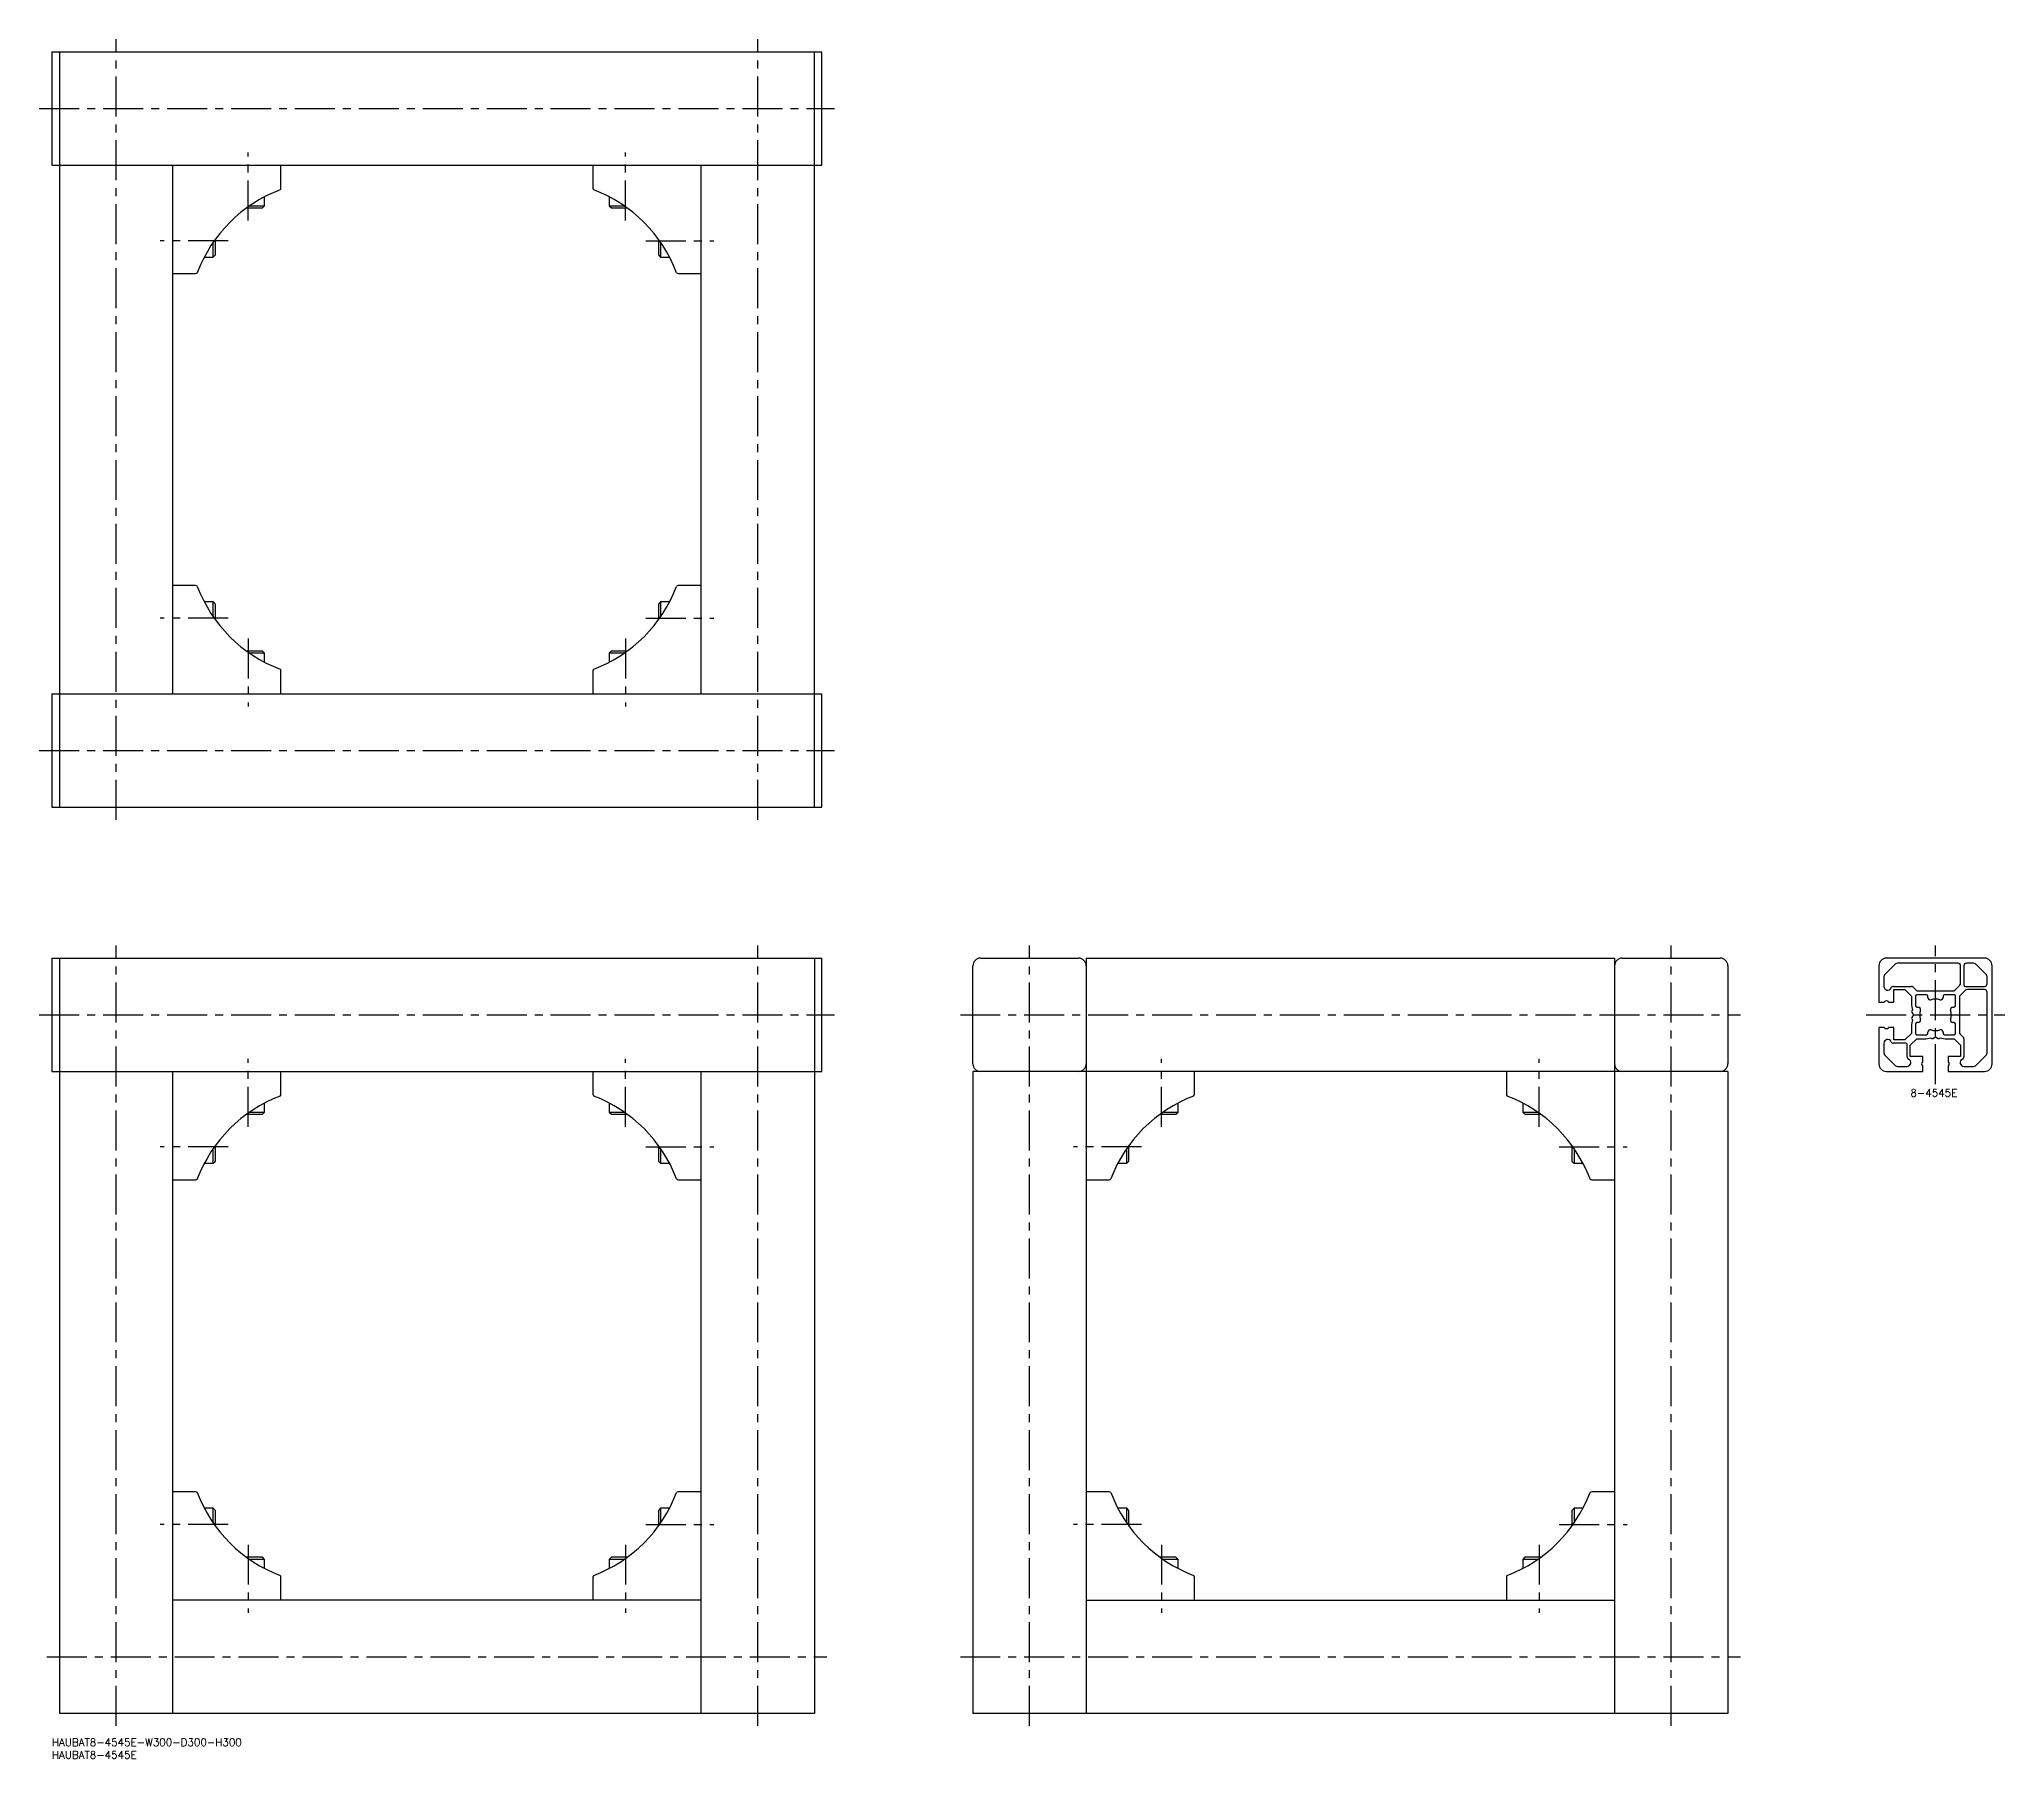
# Model space of a CAD drawing. Extents: x -5 to 776, y -8 to 675.
import ezdxf

# ---------------------------------------------------------------- set-up
doc = ezdxf.new("R2010")
doc.units = 0
doc.header["$LTSCALE"] = 0.5
doc.linetypes.add('CENTER', pattern=[50.8, 31.75, -6.35, 6.35, -6.35])
for name, color, linetype in [('MSM_CENTER', 1, 'CENTER'), ('MSM_CONTINUOUS', 7, 'CONTINUOUS'), ('MSM_PART_NUMBER', 7, 'CONTINUOUS')]:
    doc.layers.add(name, color=color, linetype=linetype)
doc.styles.get("Standard").update_dxf_attribs({"font": 'txt.shx', "height": 3, "bigfont": 'bigfont.shx'})

# ---------------------------------------------------------------- blocks, each defined once
blk = doc.blocks.new('*U8')
at = {"layer": 'MSM_PART_NUMBER'}
blk.add_text('HAUBAT8-4545E-W300-D300-H300', height=3, dxfattribs=at).set_placement((0, -3))
blk = doc.blocks.new('*U9')
at = {"layer": 'MSM_PART_NUMBER'}
blk.add_text('HAUBAT8-4545E', height=3, dxfattribs=at).set_placement((0, -8))
blk = doc.blocks.new('*U10')
at = {"layer": 'MSM_PART_NUMBER'}
blk.add_text('8-4545E', height=3, dxfattribs=at).set_placement((738.53, 254.97))

msp = doc.modelspace()

# ---------------------------------------------------------------- linework, layer by layer
at = {"layer": 'MSM_CENTER'}
for p, q in [((25.5, 365), (25.5, 675)), ((280.5, 365), (280.5, 675)), ((-5, 647.5), (311, 647.5)), ((78, 603), (78, 630)), ((228, 603), (228, 630)), ((70, 595), (43, 595)), ((236, 595), (263, 595)), ((70, 445), (43, 445)), ((236, 445), (263, 445)), ((78, 437), (78, 410)), ((228, 437), (228, 410)), ((-5, 392.5), (311, 392.5)), ((25.5, 5), (25.5, 315)), ((280.5, 5), (280.5, 315)), ((388.5, 5), (388.5, 315)), ((643.5, 5), (643.5, 315)), ((748.5, 260), (748.5, 315)), ((-5, 287.5), (311, 287.5)), ((361, 287.5), (671, 287.5)), ((721, 287.5), (776, 287.5)), ((78, 243), (78, 270)), ((228, 243), (228, 270)), ((441, 243), (441, 270)), ((591, 243), (591, 270)), ((70, 235), (43, 235)), ((236, 235), (263, 235)), ((433, 235), (406, 235)), ((599, 235), (626, 235)), ((70, 85), (43, 85)), ((236, 85), (263, 85)), ((433, 85), (406, 85)), ((599, 85), (626, 85)), ((78, 77), (78, 50)), ((228, 77), (228, 50)), ((441, 77), (441, 50)), ((591, 77), (591, 50)), ((-2, 32.5), (308, 32.5)), ((361, 32.5), (671, 32.5))]:
    msp.add_line(p, q, dxfattribs=at)
at = {"layer": 'MSM_CONTINUOUS'}
for p, q in [((0, 670), (306, 670)), ((0, 670), (0, 625)), ((3, 670), (3, 370)), ((303, 370), (303, 670)), ((306, 625), (306, 670)), ((0, 625), (306, 625)), ((48, 415), (48, 625)), ((91, 615.91), (91, 625)), ((215, 625), (215, 615.91)), ((258, 415), (258, 625)), ((84.5, 608.87), (84.5, 612.42)), ((221.5, 612.42), (221.5, 608.87)), ((77.39, 608), (83.63, 608)), ((78.61, 608.87), (84.5, 608.87)), ((83.63, 608), (84.5, 608.87)), ((221.5, 608.87), (222.37, 608)), ((221.5, 608.87), (227.39, 608.87)), ((222.37, 608), (228.61, 608)), ((64.13, 588.5), (64.13, 594.39)), ((65, 589.37), (65, 595.61)), ((241, 595.61), (241, 589.37)), ((241.87, 594.39), (241.87, 588.5)), ((60.58, 588.5), (64.13, 588.5)), ((64.13, 588.5), (65, 589.37)), ((241, 589.37), (241.87, 588.5)), ((241.87, 588.5), (245.42, 588.5)), ((48, 582), (57.09, 582)), ((248.91, 582), (258, 582)), ((57.09, 458), (48, 458)), ((258, 458), (248.91, 458)), ((64.13, 451.5), (60.58, 451.5)), ((65, 450.63), (64.13, 451.5)), ((64.13, 445.61), (64.13, 451.5)), ((65, 444.39), (65, 450.63)), ((241.87, 451.5), (241, 450.63)), ((241, 450.63), (241, 444.39)), ((245.42, 451.5), (241.87, 451.5)), ((241.87, 451.5), (241.87, 445.61)), ((83.63, 432), (77.39, 432)), ((84.5, 431.13), (78.61, 431.13)), ((84.5, 431.13), (83.63, 432)), ((84.5, 427.58), (84.5, 431.13)), ((222.37, 432), (221.5, 431.13)), ((221.5, 431.13), (221.5, 427.58)), ((227.39, 431.13), (221.5, 431.13)), ((228.61, 432), (222.37, 432)), ((91, 415), (91, 424.09)), ((215, 424.09), (215, 415)), ((0, 415), (306, 415)), ((0, 415), (0, 370)), ((306, 370), (306, 415)), ((0, 370), (306, 370)), ((0, 310), (306, 310)), ((0, 310), (0, 265)), ((3, 310), (3, 10)), ((303, 310), (303, 10)), ((306, 265), (306, 310)), ((366, 268), (366, 307)), ((369, 310), (408, 310)), ((411, 310), (411, 10)), ((411, 310), (621, 310)), ((621, 310), (621, 10)), ((624, 310), (663, 310)), ((666, 307), (666, 268)), ((726, 307), (726, 292.5)), ((732.65, 307.71), (728.29, 303.35)), ((768, 310), (729, 310)), ((757.5, 308), (733.35, 308)), ((758.5, 300.04), (758.5, 307)), ((759.8, 307), (759.8, 299.3)), ((763.65, 308), (760.8, 308)), ((768.71, 303.35), (764.35, 307.71)), ((771, 268), (771, 307)), ((728, 302.65), (728, 298.8)), ((731.79, 298.8), (738.91, 298.8)), ((732, 292.5), (732, 297.5)), ((732, 297.5), (736.38, 297.5)), ((736.38, 297.5), (739, 294.88)), ((739.61, 298.51), (740.83, 297.29)), ((741.54, 297), (755.46, 297)), ((756.17, 297.29), (758.21, 299.33)), ((760.33, 297.21), (758.29, 295.17)), ((760.3, 298.8), (768, 298.8)), ((768, 297.5), (761.04, 297.5)), ((769, 299.8), (769, 302.65)), ((726, 292.5), (727.98, 292.5)), ((730.02, 292.5), (732, 292.5)), ((739, 294.88), (739, 291.29)), ((739, 291.29), (739.3, 289.4)), ((739.3, 289.4), (739.1, 289.05)), ((740.6, 294.9), (740.6, 291.05)), ((744.95, 295.4), (741.1, 295.4)), ((741.15, 290.5), (741.6, 290.5)), ((745.5, 294.4), (745.5, 294.85)), ((751.5, 294.85), (751.5, 294.4)), ((755.9, 295.4), (752.05, 295.4)), ((755.4, 290.5), (755.85, 290.5)), ((756.4, 291.05), (756.4, 294.9)), ((758, 294.46), (758, 280.54)), ((769, 272.35), (769, 296.5)), ((727.98, 282.5), (726, 282.5)), ((726, 282.5), (726, 268)), ((732, 282.5), (730.02, 282.5)), ((732, 277.5), (732, 282.5)), ((739.3, 285.6), (739, 283.71)), ((739, 283.71), (739, 280.12)), ((739.1, 288.55), (739.7, 287.5)), ((739.7, 287.5), (739.1, 286.45)), ((739.1, 285.95), (739.3, 285.6)), ((740.6, 283.95), (740.6, 280.1)), ((741.6, 284.5), (741.15, 284.5)), ((755.85, 284.5), (755.4, 284.5)), ((756.4, 280.1), (756.4, 283.95)), ((728, 276.2), (728, 272.35)), ((736.7, 276.2), (731.79, 276.2)), ((736.38, 277.5), (732, 277.5)), ((739, 280.12), (736.38, 277.5)), ((737.2, 270.79), (737.2, 275.7)), ((738.5, 275.38), (741.12, 278)), ((738.5, 271), (738.5, 275.38)), ((741.1, 279.6), (744.95, 279.6)), ((741.12, 278), (744.71, 278)), ((744.71, 278), (746.6, 278.3)), ((745.5, 280.15), (745.5, 280.6)), ((746.6, 278.3), (746.95, 278.1)), ((747.45, 278.1), (748.5, 278.7)), ((748.5, 278.7), (749.55, 278.1)), ((750.05, 278.1), (750.4, 278.3)), ((750.4, 278.3), (752.29, 278)), ((751.5, 280.6), (751.5, 280.15)), ((752.05, 279.6), (755.9, 279.6)), ((752.29, 278), (755.88, 278)), ((755.88, 278), (758.5, 275.38)), ((758.29, 279.83), (759.51, 278.61)), ((758.5, 275.38), (758.5, 271)), ((759.8, 277.91), (759.8, 270.79)), ((728.29, 271.65), (732.65, 267.29)), ((733.35, 267), (737.2, 267)), ((743.5, 271), (738.5, 271)), ((743.5, 269.02), (743.5, 271)), ((743.5, 265), (743.5, 266.98)), ((758.5, 271), (753.5, 271)), ((753.5, 271), (753.5, 269.02)), ((753.5, 266.98), (753.5, 265)), ((759.8, 267), (763.65, 267)), ((764.35, 267.29), (768.71, 271.65)), ((0, 265), (306, 265)), ((48, 10), (48, 265)), ((91, 255.91), (91, 265)), ((215, 265), (215, 255.91)), ((258, 10), (258, 265)), ((666, 265), (366, 265)), ((366, 265), (366, 10)), ((454, 255.91), (454, 265)), ((578, 265), (578, 255.91)), ((666, 265), (666, 10)), ((729, 265), (743.5, 265)), ((753.5, 265), (768, 265)), ((84.5, 248.87), (84.5, 252.42)), ((221.5, 252.42), (221.5, 248.87)), ((447.5, 248.87), (447.5, 252.42)), ((584.5, 252.42), (584.5, 248.87)), ((77.39, 248), (83.63, 248)), ((78.61, 248.87), (84.5, 248.87)), ((83.63, 248), (84.5, 248.87)), ((221.5, 248.87), (222.37, 248)), ((221.5, 248.87), (227.39, 248.87)), ((222.37, 248), (228.61, 248)), ((440.39, 248), (446.63, 248)), ((441.61, 248.87), (447.5, 248.87)), ((446.63, 248), (447.5, 248.87)), ((584.5, 248.87), (585.37, 248)), ((584.5, 248.87), (590.39, 248.87)), ((585.37, 248), (591.61, 248)), ((64.13, 228.5), (64.13, 234.39)), ((65, 229.37), (65, 235.61)), ((241, 235.61), (241, 229.37)), ((241.87, 234.39), (241.87, 228.5)), ((427.13, 228.5), (427.13, 234.39)), ((428, 229.37), (428, 235.61)), ((604, 235.61), (604, 229.37)), ((604.87, 234.39), (604.87, 228.5)), ((60.58, 228.5), (64.13, 228.5)), ((64.13, 228.5), (65, 229.37)), ((241, 229.37), (241.87, 228.5)), ((241.87, 228.5), (245.42, 228.5)), ((423.58, 228.5), (427.13, 228.5)), ((427.13, 228.5), (428, 229.37)), ((604, 229.37), (604.87, 228.5)), ((604.87, 228.5), (608.42, 228.5)), ((48, 222), (57.09, 222)), ((248.91, 222), (258, 222)), ((411, 222), (420.09, 222)), ((611.91, 222), (621, 222)), ((57.09, 98), (48, 98)), ((258, 98), (248.91, 98)), ((420.09, 98), (411, 98)), ((621, 98), (611.91, 98)), ((64.13, 91.5), (60.58, 91.5)), ((65, 90.63), (64.13, 91.5)), ((64.13, 85.61), (64.13, 91.5)), ((65, 84.39), (65, 90.63)), ((241.87, 91.5), (241, 90.63)), ((241, 90.63), (241, 84.39)), ((245.42, 91.5), (241.87, 91.5)), ((241.87, 91.5), (241.87, 85.61)), ((427.13, 91.5), (423.58, 91.5)), ((428, 90.63), (427.13, 91.5)), ((427.13, 85.61), (427.13, 91.5)), ((428, 84.39), (428, 90.63)), ((604.87, 91.5), (604, 90.63)), ((604, 90.63), (604, 84.39)), ((608.42, 91.5), (604.87, 91.5)), ((604.87, 91.5), (604.87, 85.61)), ((83.63, 72), (77.39, 72)), ((84.5, 71.13), (78.61, 71.13)), ((84.5, 71.13), (83.63, 72)), ((84.5, 67.58), (84.5, 71.13)), ((222.37, 72), (221.5, 71.13)), ((221.5, 71.13), (221.5, 67.58)), ((227.39, 71.13), (221.5, 71.13)), ((228.61, 72), (222.37, 72)), ((446.63, 72), (440.39, 72)), ((447.5, 71.13), (441.61, 71.13)), ((447.5, 71.13), (446.63, 72)), ((447.5, 67.58), (447.5, 71.13)), ((585.37, 72), (584.5, 71.13)), ((584.5, 71.13), (584.5, 67.58)), ((590.39, 71.13), (584.5, 71.13)), ((591.61, 72), (585.37, 72)), ((91, 55), (91, 64.09)), ((215, 64.09), (215, 55)), ((454, 55), (454, 64.09)), ((578, 64.09), (578, 55)), ((258, 55), (48, 55)), ((411, 55), (621, 55)), ((303, 10), (3, 10)), ((666, 10), (366, 10))]:
    msp.add_line(p, q, dxfattribs=at)
for centre, radius, start, end in [((110.78, 562.22), 56.67, 110.7505, 159.2495), ((90, 615.91), 1, 315, 0), ((216, 615.91), 1, 180, 225), ((195.22, 562.22), 56.67, 20.7505, 69.2495), ((57.09, 583), 1, 270, 315), ((248.91, 583), 1, 225, 270), ((57.09, 457), 1, 45, 90), ((110.78, 477.78), 56.67, 200.7505, 249.2495), ((195.22, 477.78), 56.67, 290.7505, 339.2495), ((248.91, 457), 1, 90, 135), ((90, 424.09), 1, 0, 45), ((216, 424.09), 1, 135, 180), ((369, 307), 3, 90, 180), ((408, 307), 3, 0, 90), ((624, 307), 3, 90, 180), ((663, 307), 3, 0, 90), ((729, 307), 3, 90, 180), ((733.35, 307), 1, 90, 135), ((757.5, 307), 1, 0, 90), ((760.8, 307), 1, 90, 180), ((763.65, 307), 1, 45, 90), ((768, 307), 3, 0, 90), ((729, 302.65), 1, 135, 180), ((729.5, 298.8), 1.5, 180, 336.42182), ((731.79, 297.8), 1, 90, 156.42182), ((738.91, 297.8), 1, 45, 90), ((741.54, 298), 1, 225, 270), ((755.46, 298), 1, 270, 315), ((757.5, 300.04), 1, 315, 0), ((760.3, 299.3), 0.5, 180, 270), ((761.04, 296.5), 1, 90, 135), ((768, 299.8), 1, 270, 0), ((768, 296.5), 1, 0, 90), ((768, 302.65), 1, 0, 45), ((727.98, 292.8), 0.3, 270, 322.02013), ((729, 292), 1, 37.97987, 142.02013), ((730.02, 292.8), 0.3, 217.97987, 270), ((739.53, 288.8), 0.5, 150, 210), ((741.1, 294.9), 0.5, 90, 180), ((741.15, 291.05), 0.55, 180, 270), ((741.6, 289.55), 0.95, 343.45775, 90), ((748.5, 287.5), 6.25, 163.45775, 196.54225), ((744.95, 294.85), 0.55, 0, 90), ((746.45, 294.4), 0.95, 180, 286.54225), ((748.5, 287.5), 6.25, 73.45775, 106.54225), ((750.55, 294.4), 0.95, 253.45775, 0), ((752.05, 294.85), 0.55, 90, 180), ((755.4, 289.55), 0.95, 90, 196.54225), ((748.5, 287.5), 6.25, 343.45775, 16.54225), ((755.85, 291.05), 0.55, 270, 0), ((755.9, 294.9), 0.5, 0, 90), ((759, 294.46), 1, 135, 180), ((727.98, 282.2), 0.3, 37.97987, 90), ((729, 283), 1, 217.97987, 322.02013), ((730.02, 282.2), 0.3, 90, 142.02013), ((739.53, 286.2), 0.5, 150, 210), ((741.15, 283.95), 0.55, 90, 180), ((741.6, 285.45), 0.95, 270, 16.54225), ((746.45, 280.6), 0.95, 73.45775, 180), ((748.5, 287.5), 6.25, 253.45775, 286.54225), ((750.55, 280.6), 0.95, 0, 106.54225), ((755.4, 285.45), 0.95, 163.45775, 270), ((755.85, 283.95), 0.55, 0, 90), ((729.5, 276.2), 1.5, 23.57818, 180), ((731.79, 277.2), 1, 203.57818, 270), ((736.7, 275.7), 0.5, 0, 90), ((741.1, 280.1), 0.5, 180, 270), ((744.95, 280.15), 0.55, 270, 0), ((747.2, 278.53), 0.5, 240, 300), ((749.8, 278.53), 0.5, 240, 300), ((752.05, 280.15), 0.55, 180, 270), ((755.9, 280.1), 0.5, 270, 0), ((759, 280.54), 1, 180, 225), ((758.8, 277.91), 1, 0, 45), ((369, 268), 3, 180, 270), ((408, 268), 3, 270, 0), ((624, 268), 3, 180, 270), ((663, 268), 3, 270, 0), ((729, 268), 3, 180, 270), ((729, 272.35), 1, 180, 225), ((733.35, 268), 1, 225, 270), ((738.2, 270.79), 1, 180, 246.42182), ((737.2, 268.5), 1.5, 270, 66.42182), ((744, 268), 1, 127.97987, 232.02013), ((743.2, 269.02), 0.3, 307.97987, 0), ((743.2, 266.98), 0.3, 0, 52.02013), ((753.8, 269.02), 0.3, 180, 232.02013), ((753.8, 266.98), 0.3, 127.97987, 180), ((753, 268), 1, 307.97987, 52.02013), ((759.8, 268.5), 1.5, 113.57818, 270), ((758.8, 270.79), 1, 293.57818, 0), ((763.65, 268), 1, 270, 315), ((768, 268), 3, 270, 0), ((768, 272.35), 1, 315, 0), ((110.78, 202.22), 56.67, 110.7505, 159.2495), ((90, 255.91), 1, 315, 0), ((216, 255.91), 1, 180, 225), ((195.22, 202.22), 56.67, 20.7505, 69.2495), ((473.78, 202.22), 56.67, 110.7505, 159.2495), ((453, 255.91), 1, 315, 0), ((579, 255.91), 1, 180, 225), ((558.22, 202.22), 56.67, 20.7505, 69.2495), ((57.09, 223), 1, 270, 315), ((248.91, 223), 1, 225, 270), ((420.09, 223), 1, 270, 315), ((611.91, 223), 1, 225, 270), ((57.09, 97), 1, 45, 90), ((110.78, 117.78), 56.67, 200.7505, 249.2495), ((195.22, 117.78), 56.67, 290.7505, 339.2495), ((248.91, 97), 1, 90, 135), ((420.09, 97), 1, 45, 90), ((473.78, 117.78), 56.67, 200.7505, 249.2495), ((558.22, 117.78), 56.67, 290.7505, 339.2495), ((611.91, 97), 1, 90, 135), ((90, 64.09), 1, 0, 45), ((216, 64.09), 1, 135, 180), ((453, 64.09), 1, 0, 45), ((579, 64.09), 1, 135, 180)]:
    msp.add_arc(centre, radius, start, end, dxfattribs=at)

# ---------------------------------------------------------------- block references
for name in ['*U10', '*U8', '*U9']:
    msp.add_blockref(name, (0, 0), dxfattribs=at)

doc.saveas('drawing.dxf')
